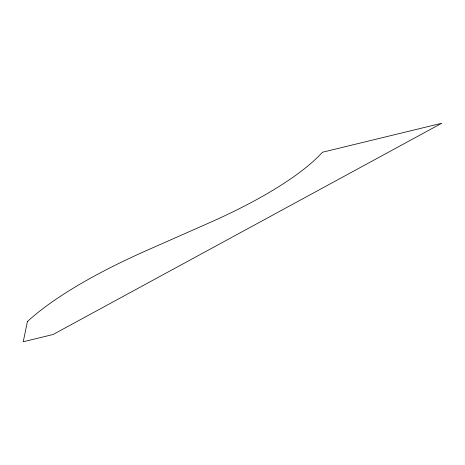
<?xml version="1.0" encoding="UTF-8"?>
<svg xmlns="http://www.w3.org/2000/svg" width="465" height="465" viewBox="0 0 465 465"><rect width="100%" height="100%" fill="white"/><g stroke="black" fill="none" stroke-linecap="round" stroke-linejoin="round"><path stroke-width="0.7" d="M27.4 321.571L23.25 341.752L53.068 334.509L441.75 123.248L322.466 152.229A250.222 66.867 -17.3 0 1 209.198 222.857L146.766 250.437A282.883 75.597 -17.3 0 0 27.4 321.571"/></g></svg>
